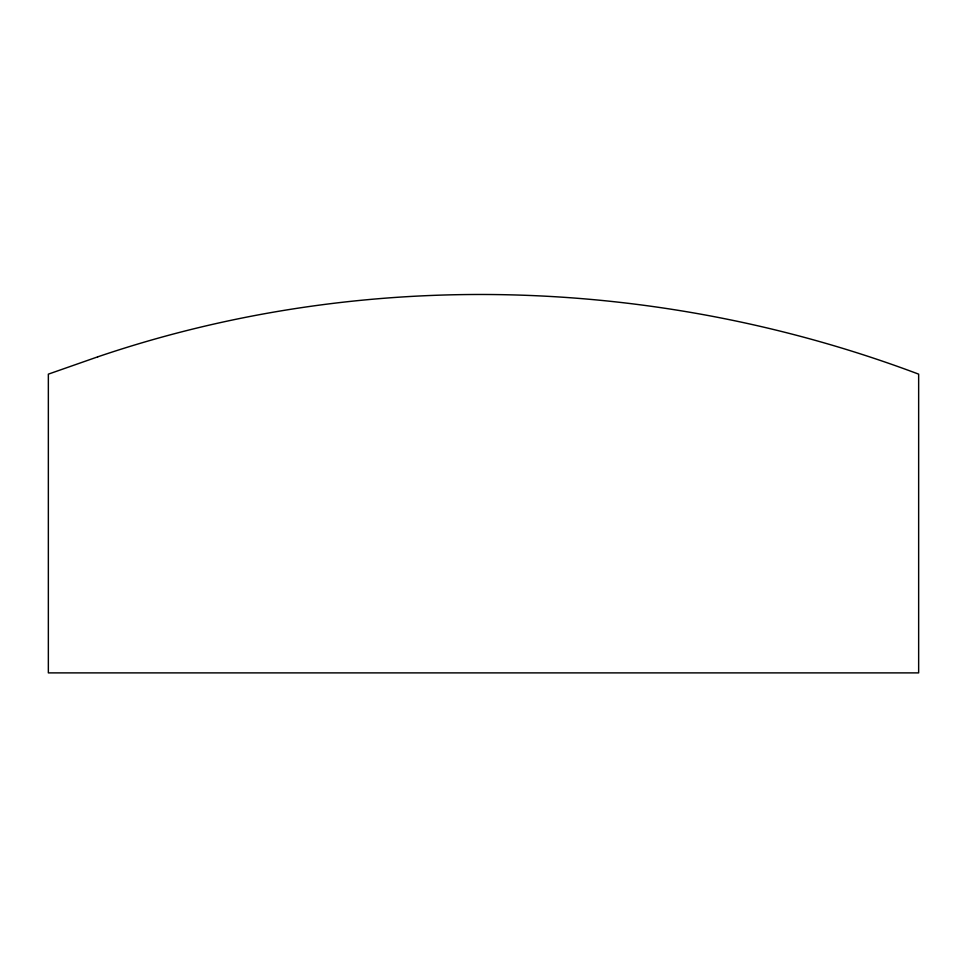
<?xml version="1.0" encoding="UTF-8"?>
<svg xmlns="http://www.w3.org/2000/svg" width="967" height="967" viewBox="0 0 967 967"><rect width="100%" height="100%" fill="white"/><g stroke="black" fill="none" stroke-linecap="round" stroke-linejoin="round"><path stroke-width="1.45" d="M97.691 356.859L48.35 374.144L48.35 672.887L918.65 672.887L918.65 374.144C657.209 275.764 362.734 266.759 97.691 356.859"/></g></svg>
